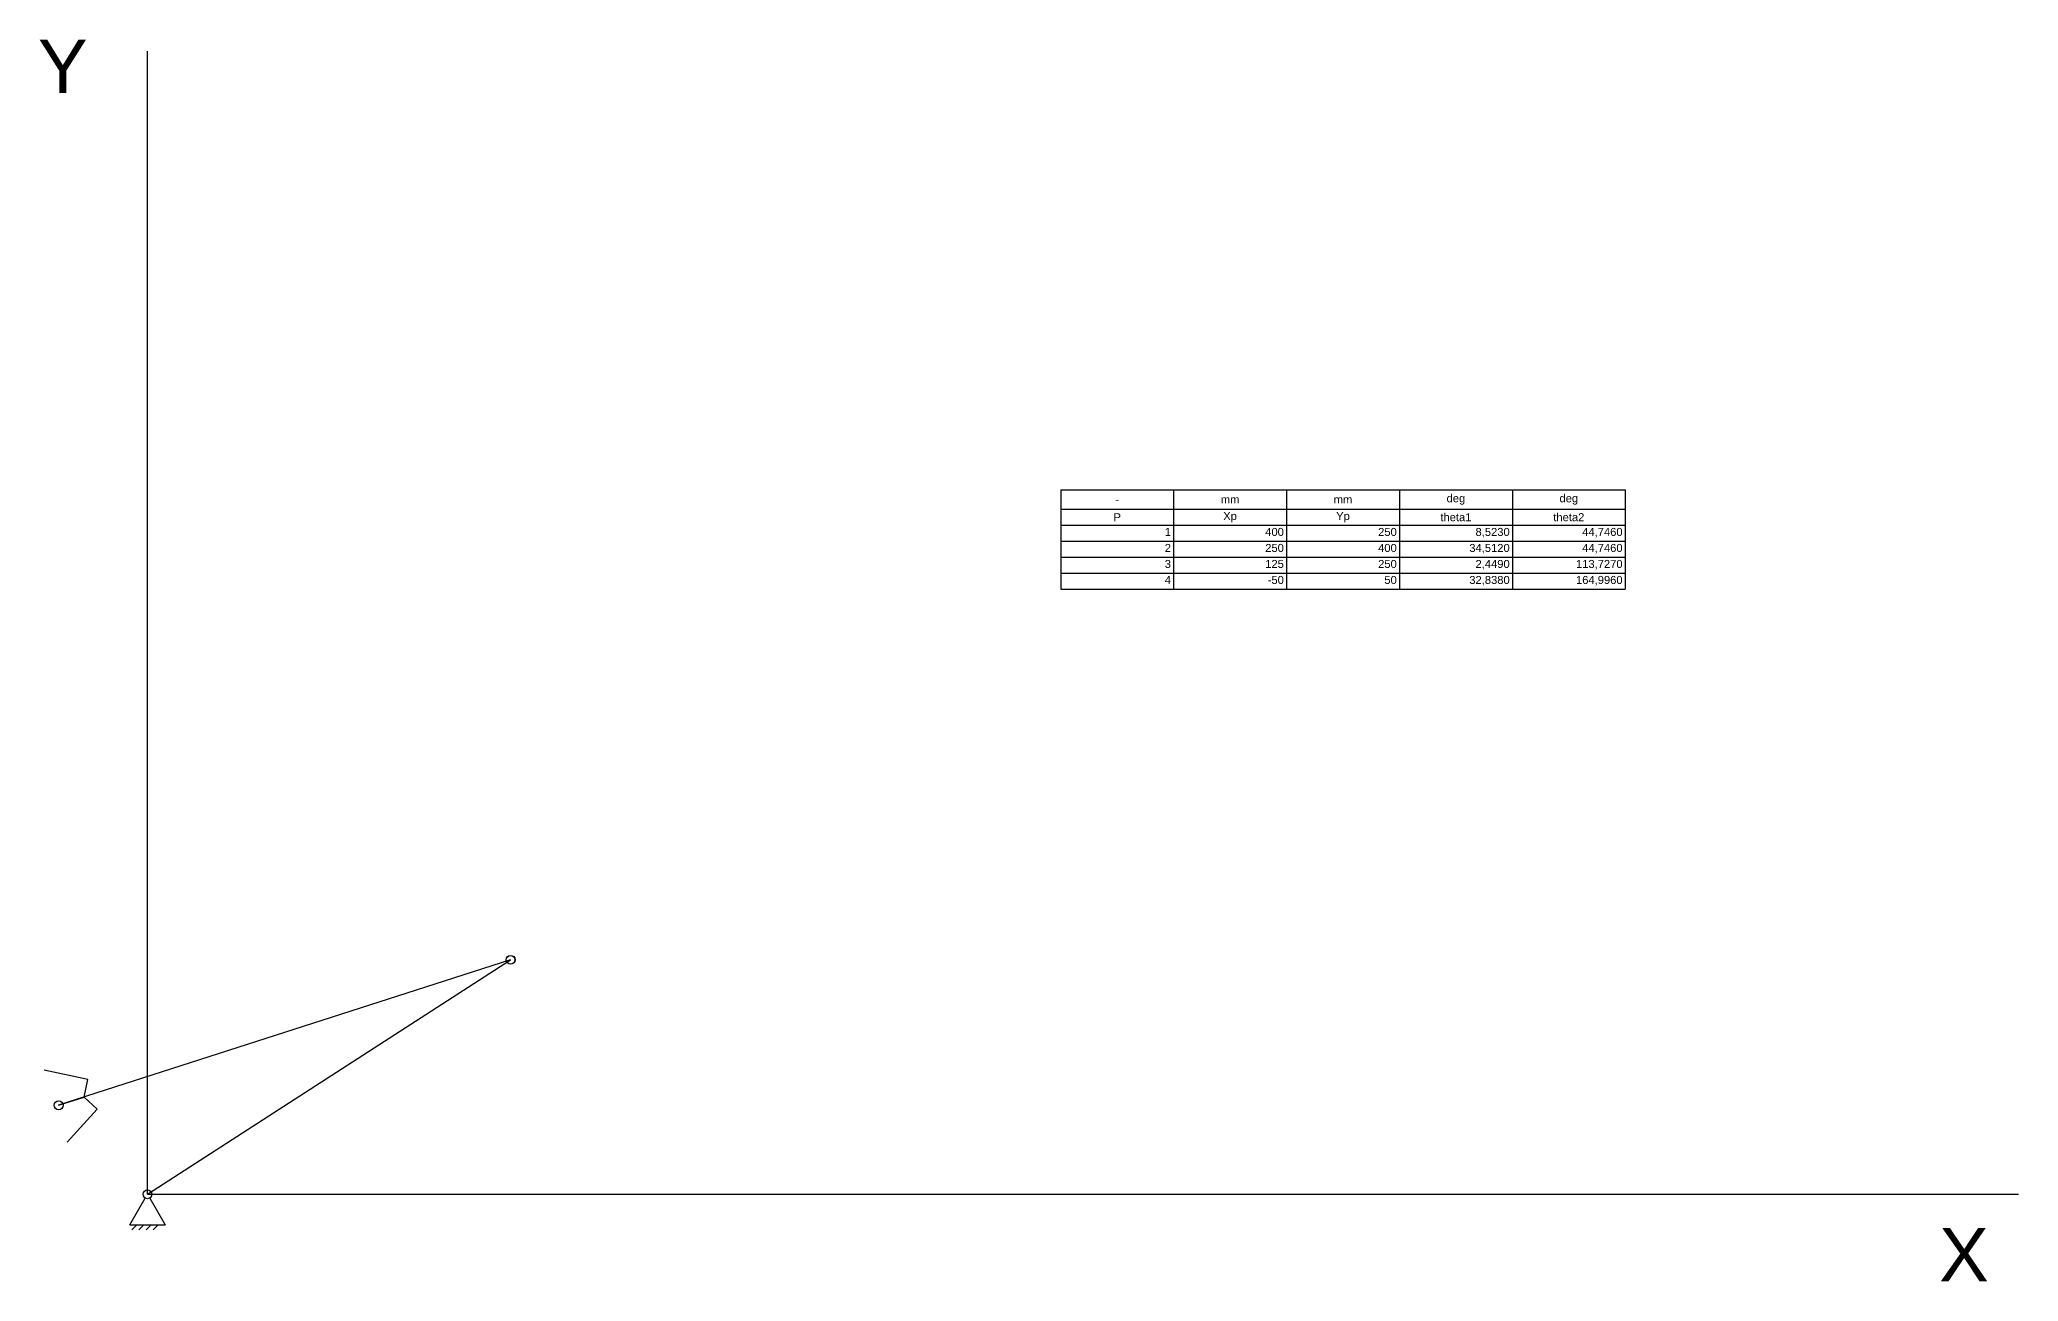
# Model space of a CAD drawing. Header units: millimetres. Extents: x 875 to 8760, y 576 to 3101.
# Drawn here: x 4680 to 5793, y 576 to 1274 of the extents above; entities that cross this region are included whole.
import ezdxf

# ---------------------------------------------------------------- set-up
doc = ezdxf.new("R2010")
doc.units = ezdxf.units.MM
doc.styles.get("Standard").update_dxf_attribs({"font": 'arial.ttf'})

# ---------------------------------------------------------------- blocks, each defined once
blk = doc.blocks.new('Block1')
for p, q in [((-10, -17.3), (-1.3, -2.2)), ((1.3, -2.2), (10, -17.3)), ((-10, -17.3), (10, -17.3)), ((-8.8, -20.1), (-6, -17.3)), ((-4.8, -20.1), (-2, -17.3)), ((-0.8, -20.1), (2, -17.3)), ((3.2, -20.1), (6, -17.3))]:
    blk.add_line(p, q)
blk.add_circle((0, 0), 2.5)
blk = doc.blocks.new('Block2')
blk.add_line((0, 0), (243, 0))
for centre in [(0, 0), (243, 0)]:
    blk.add_circle(centre, 2.5)
blk = doc.blocks.new('Block3')
for p, q in [((247, 8.7), (268.7, 21.2)), ((0, 0), (267, 0)), ((252, 0), (247, 8.7)), ((252, 0), (247, -8.7)), ((267, 0), (252, 0)), ((247, -8.7), (268.7, -21.2))]:
    blk.add_line(p, q)
for centre in [(0, 0), (267, 0)]:
    blk.add_circle(centre, 2.5)
blk = doc.blocks.new('*T10')
at = {"color": 0, "linetype": 'ByBlock', "lineweight": -2, "transparency": 16777216}
for p, q in [((0, 0), (317.5, 0)), ((0, 0), (0, -56)), ((63.5, 0), (63.5, -56)), ((127, 0), (127, -56)), ((190.5, 0), (190.5, -56)), ((254, 0), (254, -56)), ((317.5, 0), (317.5, -56)), ((0, -11), (317.5, -11)), ((0, -20), (317.5, -20)), ((0, -29), (317.5, -29)), ((0, -38), (317.5, -38)), ((0, -47), (317.5, -47)), ((0, -56), (317.5, -56))]:
    blk.add_line(p, q, dxfattribs=at)
at = {"color": 0, "transparency": 16777216, "char_height": 4.5, "width": 60.5}
for s, insert, attachment_point in [('-', (31.75, -5.5), 5), ('mm', (95.25, -5.5), 5), ('mm', (158.75, -5.5), 5), ('deg', (222.25, -5.5), 5), ('deg', (285.75, -5.5), 5), ('P', (31.75, -15.5), 5), ('1', (62, -21.5), 3), ('Xp', (95.25, -15.5), 5), ('400', (125.5, -21.5), 3), ('Yp', (158.75, -15.5), 5), ('250', (189, -21.5), 3), ('theta1', (222.25, -15.5), 5), ('8,5230', (252.5, -21.5), 3), ('theta2', (285.75, -15.5), 5), ('44,7460', (316, -21.5), 3), ('2', (62, -30.5), 3), ('250', (125.5, -30.5), 3), ('400', (189, -30.5), 3), ('34,5120', (252.5, -30.5), 3), ('44,7460', (316, -30.5), 3), ('3', (62, -39.5), 3), ('125', (125.5, -39.5), 3), ('250', (189, -39.5), 3), ('2,4490', (252.5, -39.5), 3), ('113,7270', (316, -39.5), 3), ('4', (62, -48.5), 3), ('-50', (125.5, -48.5), 3), ('50', (189, -48.5), 3), ('32,8380', (252.5, -48.5), 3), ('164,9960', (316, -48.5), 3)]:
    blk.add_mtext(s, dxfattribs=dict(at, insert=insert, attachment_point=attachment_point))

msp = doc.modelspace()

# ---------------------------------------------------------------- linework, layer by layer
for q in [(4740.5, 1267.8), (5792.7, 625.1)]:
    msp.add_line((4740.5, 625.1), q)

# ---------------------------------------------------------------- block references
for name, p in [('*T10', (5254.1, 1021.2)), ('Block1', (4740.5, 625.1))]:
    msp.add_blockref(name, p)
for name, p, rotation in [('Block3', (4944.7, 756.9), 197.833757826623), ('Block2', (4740.5, 625.1), 32.83796607136934)]:
    msp.add_blockref(name, p, dxfattribs=dict(rotation=rotation))

# ---------------------------------------------------------------- texts
for s, p in [('Y', (4678.9, 1244.2)), ('X', (5748.1, 576.1))]:
    msp.add_text(s, height=30).set_placement(p)

doc.saveas('drawing.dxf')
